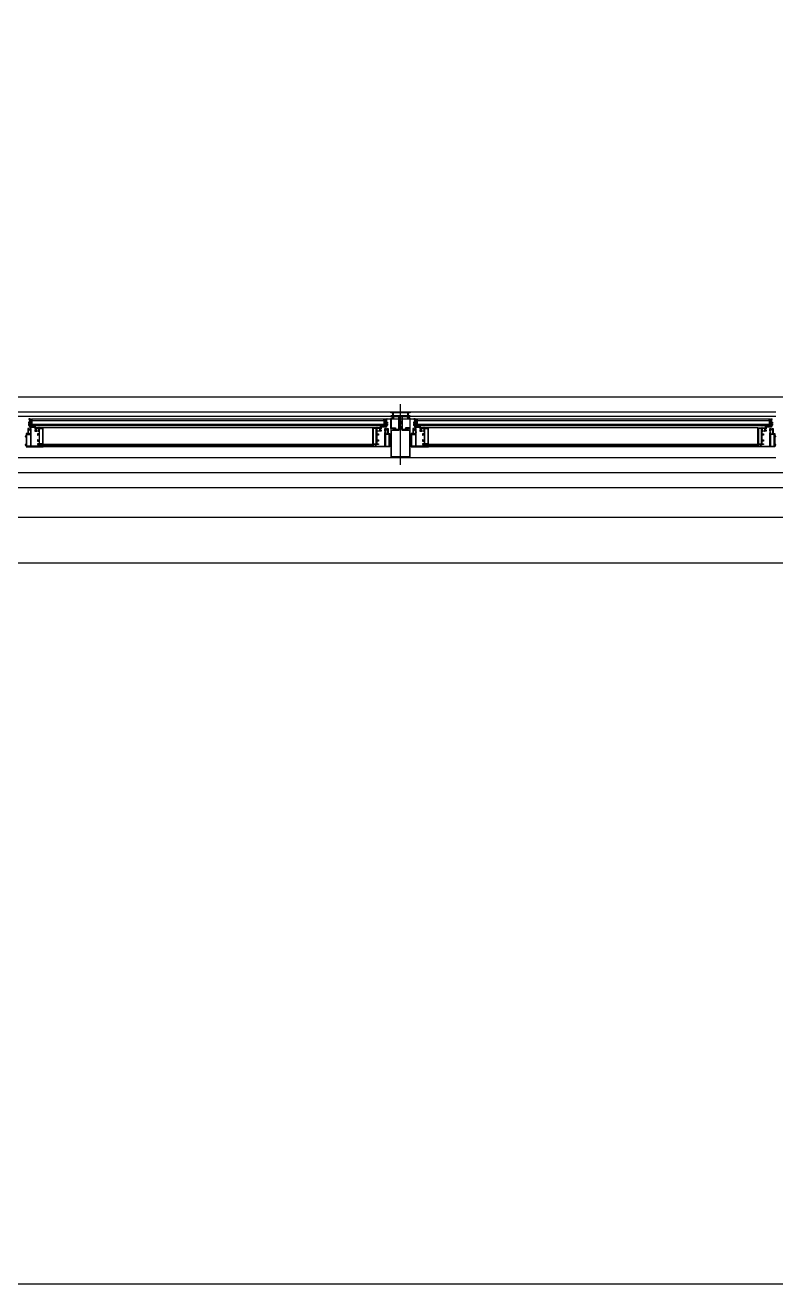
# Model space of a CAD drawing. Header units: millimetres. Extents: x 0 to 356400, y 0 to 68257.
# Drawn here: x 288339.9 to 288439.7, y 7200 to 7367.4 of the extents above; entities that cross this region are included whole.
import ezdxf

# ---------------------------------------------------------------- set-up
doc = ezdxf.new("R2010")
doc.units = ezdxf.units.MM
doc.header["$LTSCALE"] = 75
doc.layers.add('8', color=8, linetype='Continuous')
doc.layers.add('G(그리드2)', color=235, linetype='Continuous', plot=False)

# ---------------------------------------------------------------- blocks, each defined once
blk = doc.blocks.new('G$C7369CDF7')
at = {"layer": '8'}
for p, q in [((1230.3, 85650), (1230.3, 9550)), ((1530.3, 10660), (1530.3, 38660)), ((1780.3, 21690), (1780.3, 28410)), ((1230.3, 28260), (1230.3, 21840)), ((1480.3, 21840), (1480.3, 28260)), ((1630.3, 28260), (1630.3, 21840)), ((1280.3, 26937.5), (1280.3, 21915)), ((1294.3, 26937.5), (1294.3, 21915)), ((1302.3, 26921.1), (1302.3, 26925)), ((1311.3, 26921.1), (1302.3, 26921.1)), ((1307.3, 26915.1), (1302.3, 26915.1)), ((1302.3, 24464.9), (1302.3, 26915.1)), ((1302.6, 26925.3), (1303.5, 26925.3)), ((1327.3, 26917.6), (1303.3, 26917.6)), ((1303.3, 26917.6), (1303.3, 26915.1)), ((1303.3, 26915.1), (1327.3, 26915.1)), ((1303.8, 26925), (1303.8, 26923.1)), ((1303.8, 26923.1), (1313.1, 26923.1)), ((1307.3, 25744.9), (1307.3, 26915.1)), ((1311.3, 26917.6), (1311.3, 26921.1)), ((1314.6, 26917.6), (1311.3, 26917.6)), ((1327.3, 26921.1), (1312.6, 26921.1)), ((1312.6, 26921.1), (1312.6, 26918.9)), ((1312.6, 26918.9), (1314.6, 26918.9)), ((1313.1, 26923.1), (1313.1, 26926.3)), ((1313.1, 26926.3), (1316.1, 26926.3)), ((1314.6, 26918.9), (1314.6, 26917.6)), ((1316.1, 26924.6), (1315.1, 26924.6)), ((1315.1, 26924.6), (1315.1, 26923.1)), ((1315.1, 26923.1), (1316.6, 26923.1)), ((1316.6, 26925.8), (1316.6, 26925.1)), ((1316.6, 26923.1), (1318.8, 26923.1)), ((1324.3, 26915.1), (1318.3, 26915.1)), ((1318.8, 26923.1), (1318.8, 26926.3)), ((1318.8, 26926.3), (1323.3, 26926.3)), ((1319.3, 25744.9), (1319.3, 26915.1)), ((1323.3, 26924.6), (1320.8, 26924.6)), ((1320.8, 26924.6), (1320.8, 26923.1)), ((1320.8, 26923.1), (1329.3, 26923.1)), ((1323.8, 26925.8), (1323.8, 26925.1)), ((1324.3, 25744.9), (1324.3, 26915.1)), ((1325.3, 26917.6), (1325.3, 26918.9)), ((1325.3, 26918.9), (1327.3, 26918.9)), ((1327.3, 26917.6), (1325.3, 26917.6)), ((1327.3, 26918.9), (1327.3, 26921.1)), ((1327.3, 26915.1), (1327.3, 26917.6)), ((1327.3, 26903.7), (1327.3, 26917.6)), ((1332.3, 26903.7), (1327.3, 26903.7)), ((1329.3, 26923.1), (1329.3, 26905.7)), ((1329.3, 26905.7), (1335.8, 26905.7)), ((1332.3, 26896.8), (1332.3, 26903.7)), ((1334.3, 26925.5), (1334.3, 26929)), ((1334.3, 26929), (1345, 26929)), ((1334.3, 26918), (1334.3, 26921.5)), ((1342.2, 26918), (1334.3, 26918)), ((1334.8, 26922), (1334.8, 26922)), ((1335.8, 26904.7), (1334.9, 26904.7)), ((1334.9, 26903.5), (1341.1, 26903.5)), ((1336.8, 26927), (1335.3, 26927)), ((1335.3, 26927), (1335.3, 26925.5)), ((1335.3, 26921.5), (1335.3, 26920)), ((1335.3, 26920), (1336.8, 26920)), ((1336.8, 26920), (1336.8, 26927)), ((1338.8, 26926.5), (1338.8, 26920.5)), ((1341.7, 26927), (1339.3, 26927)), ((1339.3, 26920), (1341.7, 26920)), ((1340.2, 26905.7), (1343.3, 26905.7)), ((1341.1, 26904.7), (1340.2, 26904.7)), ((1341.7, 26926.5), (1341.7, 26927)), ((1341.7, 26920), (1341.7, 26920.5)), ((1347.9, 26927), (1342.7, 26927)), ((1342.7, 26927), (1342.7, 26926.5)), ((1342.7, 26920.5), (1342.7, 26918.5)), ((1343.3, 26905.7), (1343.3, 26899.6)), ((1345, 26929), (1345.3, 26928.7)), ((1345.3, 26928.7), (1345.6, 26929)), ((1345.6, 26929), (1350.8, 26929)), ((1347.9, 26926.5), (1347.9, 26927)), ((1347.9, 26918.5), (1347.9, 26920.5)), ((1392.3, 26918), (1348.4, 26918)), ((1351.3, 26927), (1348.9, 26927)), ((1348.9, 26927), (1348.9, 26926.5)), ((1348.9, 26920.5), (1348.9, 26920)), ((1348.9, 26920), (1351.3, 26920)), ((1351.3, 26929.5), (1351.3, 26934.5)), ((1351.3, 26934.5), (1359.3, 26934.5)), ((1351.8, 26920.5), (1351.8, 26926.5)), ((1353.8, 26932.5), (1353.8, 26920)), ((1393.3, 26932.5), (1353.8, 26932.5)), ((1353.8, 26920), (1393.3, 26920)), ((1359.3, 26934.5), (1359.3, 26936.5)), ((1361.3, 26936.5), (1361.3, 26934.5)), ((1361.3, 26934.5), (1387.3, 26934.5)), ((1387.3, 26934.5), (1387.3, 26936.5)), ((1389.3, 26936.5), (1389.3, 26934.5)), ((1389.3, 26934.5), (1395.3, 26934.5)), ((1393.3, 26920), (1393.3, 26932.5)), ((1393.3, 26889.5), (1393.3, 26917)), ((1395.3, 26934.5), (1395.3, 26877.5)), ((1430.3, 21915), (1430.3, 26937.5)), ((1331.8, 26892.5), (1332.3, 26892.5)), ((1332.3, 26891), (1331.8, 26891)), ((1332.6, 26896.5), (1332.3, 26896.8)), ((1332.3, 26896.2), (1332.6, 26896.5)), ((1332.3, 26892.5), (1332.3, 26896.2)), ((1332.3, 26877.5), (1332.3, 26891)), ((1332.3, 26877.5), (1332.3, 25754.3)), ((1387.3, 26877.5), (1332.3, 26877.5)), ((1334.3, 26900.9), (1334.3, 26900.6)), ((1334.3, 26898.6), (1334.3, 26894.4)), ((1334.3, 26892.4), (1334.3, 26892.1)), ((1385.3, 26889.5), (1334.3, 26889.5)), ((1334.3, 26889.5), (1334.3, 26879.5)), ((1334.3, 26879.5), (1385.3, 26879.5)), ((1340.7, 26901.5), (1334.9, 26901.5)), ((1334.9, 26891.5), (1340.7, 26891.5)), ((1342.8, 26899.1), (1340.8, 26899.1)), ((1340.8, 26893.9), (1342.8, 26893.9)), ((1341.3, 26900.6), (1341.3, 26900.9)), ((1341.3, 26892.1), (1341.3, 26892.4)), ((1343.3, 26893.4), (1343.3, 26891.5)), ((1343.3, 26891.5), (1351.8, 26891.5)), ((1351.8, 26891.5), (1351.8, 26896.5)), ((1351.8, 26896.5), (1356.3, 26896.5)), ((1356.3, 26894.5), (1353.8, 26894.5)), ((1353.8, 26894.5), (1353.8, 26891.5)), ((1353.8, 26891.5), (1373.8, 26891.5)), ((1356.3, 26896.5), (1356.3, 26894.5)), ((1371.3, 26894.5), (1371.3, 26896.5)), ((1371.3, 26896.5), (1375.8, 26896.5)), ((1373.8, 26894.5), (1371.3, 26894.5)), ((1373.8, 26891.5), (1373.8, 26894.5)), ((1375.8, 26896.5), (1375.8, 26891.5)), ((1375.8, 26891.5), (1385.3, 26891.5)), ((1385.3, 26891.5), (1385.3, 26896.5)), ((1385.3, 26896.5), (1387.3, 26896.5)), ((1385.3, 26879.5), (1385.3, 26889.5)), ((1387.3, 26896.5), (1387.3, 26877.5)), ((1387.3, 26877.5), (1387.3, 25782.5)), ((1390.3, 26886), (1390.3, 26889.5)), ((1390.3, 26889.5), (1393.3, 26889.5)), ((1390.3, 26877.5), (1390.3, 26881)), ((1390.3, 26877.5), (1390.3, 25782.5)), ((1395.3, 26877.5), (1390.3, 26877.5)), ((1393.3, 26887.5), (1391.8, 26887.5)), ((1391.8, 26887.5), (1391.8, 26886)), ((1391.8, 26881), (1391.8, 26879.5)), ((1391.8, 26879.5), (1393.3, 26879.5)), ((1393.3, 26879.5), (1393.3, 26887.5)), ((1395.3, 26877.5), (1395.3, 25782.5)), ((1387.3, 25782.5), (1332.3, 25782.5)), ((1332.3, 25782.5), (1332.3, 25769)), ((1334.3, 25770.5), (1334.3, 25780.5)), ((1334.3, 25780.5), (1385.3, 25780.5)), ((1385.3, 25780.5), (1385.3, 25770.5)), ((1387.3, 25763.5), (1387.3, 25782.5)), ((1390.3, 25782.5), (1390.3, 25779)), ((1395.3, 25782.5), (1390.3, 25782.5)), ((1390.3, 25774), (1390.3, 25770.5)), ((1391.8, 25779), (1391.8, 25780.5)), ((1391.8, 25780.5), (1393.3, 25780.5)), ((1391.8, 25772.5), (1391.8, 25774)), ((1393.3, 25772.5), (1391.8, 25772.5)), ((1393.3, 25780.5), (1393.3, 25772.5)), ((1395.3, 25725.5), (1395.3, 25782.5)), ((1307.3, 25744.9), (1302.3, 25744.9)), ((1311.3, 25738.9), (1302.3, 25738.9)), ((1302.3, 25738.9), (1302.3, 25735)), ((1302.6, 25734.7), (1303.5, 25734.7)), ((1303.3, 25744.9), (1327.3, 25744.9)), ((1303.3, 25742.4), (1303.3, 25744.9)), ((1327.3, 25742.4), (1303.3, 25742.4)), ((1303.8, 25735), (1303.8, 25736.9)), ((1303.8, 25736.9), (1313.1, 25736.9)), ((1314.6, 25742.4), (1311.3, 25742.4)), ((1311.3, 25742.4), (1311.3, 25738.9)), ((1312.6, 25738.9), (1312.6, 25741.1)), ((1312.6, 25741.1), (1314.6, 25741.1)), ((1327.3, 25738.9), (1312.6, 25738.9)), ((1313.1, 25736.9), (1313.1, 25733.7)), ((1313.1, 25733.7), (1316.1, 25733.7)), ((1314.6, 25741.1), (1314.6, 25742.4)), ((1315.1, 25735.4), (1315.1, 25736.9)), ((1315.1, 25736.9), (1316.6, 25736.9)), ((1316.1, 25735.4), (1315.1, 25735.4)), ((1316.6, 25736.9), (1318.8, 25736.9)), ((1316.6, 25734.2), (1316.6, 25734.9)), ((1324.3, 25744.9), (1318.3, 25744.9)), ((1318.8, 25736.9), (1318.8, 25733.7)), ((1318.8, 25733.7), (1323.3, 25733.7)), ((1320.8, 25735.4), (1320.8, 25736.9)), ((1320.8, 25736.9), (1329.3, 25736.9)), ((1323.3, 25735.4), (1320.8, 25735.4)), ((1323.8, 25734.2), (1323.8, 25734.9)), ((1327.3, 25742.4), (1325.3, 25742.4)), ((1325.3, 25742.4), (1325.3, 25741.1)), ((1325.3, 25741.1), (1327.3, 25741.1)), ((1332.3, 25756.3), (1327.3, 25756.3)), ((1327.3, 25756.3), (1327.3, 25742.4)), ((1327.3, 25744.9), (1327.3, 25742.4)), ((1327.3, 25741.1), (1327.3, 25738.9)), ((1329.3, 25736.9), (1329.3, 25754.3)), ((1329.3, 25754.3), (1335.8, 25754.3)), ((1332.3, 25769), (1331.8, 25769)), ((1331.8, 25767.5), (1332.3, 25767.5)), ((1332.3, 25767.5), (1332.3, 25763.8)), ((1332.3, 25763.8), (1332.6, 25763.5)), ((1332.6, 25763.5), (1332.3, 25763.2)), ((1332.3, 25763.2), (1332.3, 25756.3)), ((1385.3, 25770.5), (1334.3, 25770.5)), ((1334.3, 25767.6), (1334.3, 25767.9)), ((1334.3, 25761.4), (1334.3, 25765.6)), ((1334.3, 25759.1), (1334.3, 25759.4)), ((1342.2, 25742), (1334.3, 25742)), ((1334.3, 25742), (1334.3, 25738.5)), ((1334.3, 25734.5), (1334.3, 25731)), ((1334.3, 25731), (1345, 25731)), ((1334.8, 25738), (1334.8, 25738)), ((1334.9, 25768.5), (1340.7, 25768.5)), ((1340.7, 25758.5), (1334.9, 25758.5)), ((1334.9, 25756.5), (1341.1, 25756.5)), ((1335.8, 25755.3), (1334.9, 25755.3)), ((1335.3, 25738.5), (1335.3, 25740)), ((1335.3, 25740), (1336.8, 25740)), ((1335.3, 25733), (1335.3, 25734.5)), ((1336.8, 25733), (1335.3, 25733)), ((1336.8, 25740), (1336.8, 25733)), ((1338.8, 25733.5), (1338.8, 25739.5)), ((1339.3, 25740), (1341.7, 25740)), ((1341.7, 25733), (1339.3, 25733)), ((1341.1, 25755.3), (1340.2, 25755.3)), ((1340.2, 25754.3), (1343.3, 25754.3)), ((1340.8, 25766.1), (1342.8, 25766.1)), ((1342.8, 25760.9), (1340.8, 25760.9)), ((1341.3, 25767.9), (1341.3, 25767.6)), ((1341.3, 25759.4), (1341.3, 25759.1)), ((1341.7, 25740), (1341.7, 25739.5)), ((1341.7, 25733.5), (1341.7, 25733)), ((1342.7, 25739.5), (1342.7, 25741.5)), ((1342.7, 25733), (1342.7, 25733.5)), ((1347.9, 25733), (1342.7, 25733)), ((1343.3, 25766.6), (1343.3, 25768.5)), ((1343.3, 25768.5), (1351.8, 25768.5)), ((1343.3, 25754.3), (1343.3, 25760.4)), ((1345, 25731), (1345.3, 25731.3)), ((1345.3, 25731.3), (1345.6, 25731)), ((1345.6, 25731), (1350.8, 25731)), ((1347.9, 25741.5), (1347.9, 25739.5)), ((1347.9, 25733.5), (1347.9, 25733)), ((1392.3, 25742), (1348.4, 25742)), ((1348.9, 25739.5), (1348.9, 25740)), ((1348.9, 25740), (1351.3, 25740)), ((1348.9, 25733), (1348.9, 25733.5)), ((1351.3, 25733), (1348.9, 25733)), ((1351.3, 25730.5), (1351.3, 25725.5)), ((1351.8, 25768.5), (1351.8, 25763.5)), ((1351.8, 25763.5), (1356.3, 25763.5)), ((1351.8, 25739.5), (1351.8, 25733.5)), ((1353.8, 25765.5), (1353.8, 25768.5)), ((1353.8, 25768.5), (1373.8, 25768.5)), ((1356.3, 25765.5), (1353.8, 25765.5)), ((1353.8, 25727.5), (1353.8, 25740)), ((1353.8, 25740), (1393.3, 25740)), ((1356.3, 25763.5), (1356.3, 25765.5)), ((1373.8, 25765.5), (1371.3, 25765.5)), ((1371.3, 25765.5), (1371.3, 25763.5)), ((1371.3, 25763.5), (1375.8, 25763.5)), ((1373.8, 25768.5), (1373.8, 25765.5)), ((1375.8, 25763.5), (1375.8, 25768.5)), ((1375.8, 25768.5), (1385.3, 25768.5)), ((1385.3, 25768.5), (1385.3, 25763.5)), ((1385.3, 25763.5), (1387.3, 25763.5)), ((1390.3, 25770.5), (1393.3, 25770.5)), ((1393.3, 25770.5), (1393.3, 25743)), ((1393.3, 25740), (1393.3, 25727.5)), ((1454.5, 25690), (1253.2, 25690)), ((1280.3, 25690), (1280.3, 25722.5)), ((1280.3, 25722.5), (1281.8, 25722.5)), ((1280.3, 25657.5), (1280.3, 25690)), ((1281.8, 25722.5), (1281.8, 25716)), ((1281.8, 25713.5), (1281.8, 25666)), ((1282.3, 25715.5), (1291.2, 25715.5)), ((1291.2, 25714), (1282.3, 25714)), ((1291.8, 25717.1), (1283.5, 25717.1)), ((1283.5, 25715.6), (1291.8, 25715.6)), ((1294.3, 25722.5), (1292.3, 25722.5)), ((1292.3, 25722.5), (1292.3, 25717.6)), ((1292.3, 25715.1), (1292.3, 25690)), ((1292.3, 25690), (1292.3, 25664.9)), ((1294.3, 25712.5), (1294.3, 25722.5)), ((1295, 25712.5), (1294.3, 25712.5)), ((1294.3, 25697.5), (1294.3, 25711)), ((1294.3, 25711), (1295, 25711)), ((1294.3, 25685.5), (1294.3, 25694.5)), ((1294.3, 25694.5), (1311.3, 25694.5)), ((1300.3, 25715), (1294.8, 25715)), ((1294.8, 25715), (1294.8, 25713)), ((1294.8, 25713), (1301.3, 25713)), ((1322.5, 25696.5), (1295.3, 25696.5)), ((1300.3, 25721.5), (1300.3, 25715)), ((1334, 25722.5), (1301.3, 25722.5)), ((1302.3, 25714), (1302.3, 25720.5)), ((1302.3, 25720.5), (1331.7, 25720.5)), ((1311.3, 25694.5), (1311.3, 25690)), ((1311.3, 25690), (1311.3, 25685.5)), ((1313.3, 25690), (1313.3, 25693.7)), ((1313.3, 25690), (1313.3, 25686.3)), ((1314.1, 25694.5), (1316.8, 25694.5)), ((1317.3, 25694), (1317.3, 25693.8)), ((1318.8, 25693.8), (1318.8, 25694)), ((1319.3, 25694.5), (1326.3, 25694.5)), ((1322.8, 25696.2), (1322.5, 25696.5)), ((1323.1, 25696.5), (1322.8, 25696.2)), ((1336.8, 25696.5), (1323.1, 25696.5)), ((1326.8, 25694), (1326.8, 25693.8)), ((1328.3, 25693.8), (1328.3, 25694)), ((1328.8, 25694.5), (1331.5, 25694.5)), ((1331.7, 25720.5), (1331.7, 25707)), ((1331.7, 25707), (1334, 25707)), ((1332.3, 25693.7), (1332.3, 25690)), ((1332.3, 25686.3), (1332.3, 25690)), ((1334, 25713), (1334, 25722.5)), ((1334, 25707), (1334, 25710)), ((1430.3, 25722.5), (1334.3, 25722.5)), ((1334.3, 25722.5), (1334.3, 25713.6)), ((1334.3, 25709.5), (1334.3, 25706)), ((1334.8, 25705.5), (1336.8, 25705.5)), ((1334.8, 25690), (1334.8, 25693.5)), ((1334.8, 25686.5), (1334.8, 25690)), ((1335.3, 25694), (1339.3, 25694)), ((1335.4, 25713.6), (1335.4, 25714.5)), ((1335.4, 25714.5), (1337, 25714.5)), ((1335.4, 25713.8), (1335.4, 25713)), ((1335.4, 25710), (1335.4, 25709.1)), ((1335.4, 25708.5), (1335.4, 25709.5)), ((1337, 25708.5), (1335.4, 25708.5)), ((1336.4, 25714.3), (1335.9, 25714.3)), ((1335.9, 25708.6), (1336.4, 25708.6)), ((1336.9, 25709.1), (1336.9, 25713.8)), ((1337, 25714.5), (1337, 25708.5)), ((1337.3, 25705), (1337.3, 25697)), ((1339.8, 25694.5), (1339.8, 25719.5)), ((1340.3, 25720), (1427.8, 25720)), ((1351.3, 25725.5), (1359.3, 25725.5)), ((1393.3, 25727.5), (1353.8, 25727.5)), ((1359.3, 25725.5), (1359.3, 25723.5)), ((1361.3, 25723.5), (1361.3, 25725.5)), ((1361.3, 25725.5), (1387.3, 25725.5)), ((1387.3, 25725.5), (1387.3, 25723.5)), ((1389.3, 25723.5), (1389.3, 25725.5)), ((1389.3, 25725.5), (1395.3, 25725.5)), ((1427.8, 25720), (1427.8, 25660)), ((1430.3, 25657.5), (1430.3, 25722.5)), ((1281.8, 25657.5), (1280.3, 25657.5)), ((1281.8, 25666), (1291.2, 25666)), ((1281.8, 25664), (1281.8, 25657.5)), ((1291.2, 25664.5), (1282.3, 25664.5)), ((1291.8, 25664.4), (1283.5, 25664.4)), ((1283.5, 25662.9), (1291.8, 25662.9)), ((1292.3, 25662.4), (1292.3, 25657.5)), ((1292.3, 25657.5), (1294.3, 25657.5)), ((1311.3, 25685.5), (1294.3, 25685.5)), ((1294.3, 25669), (1294.3, 25682.5)), ((1295, 25669), (1294.3, 25669)), ((1294.3, 25657.5), (1294.3, 25667.5)), ((1294.3, 25667.5), (1295, 25667.5)), ((1294.8, 25665), (1294.8, 25667)), ((1294.8, 25667), (1301.3, 25667)), ((1300.3, 25665), (1294.8, 25665)), ((1295.3, 25683.5), (1322.5, 25683.5)), ((1300.3, 25658.5), (1300.3, 25665)), ((1334, 25657.5), (1301.3, 25657.5)), ((1302.3, 25666), (1302.3, 25659.5)), ((1302.3, 25659.5), (1331.7, 25659.5)), ((1314.1, 25685.5), (1316.8, 25685.5)), ((1317.3, 25686), (1317.3, 25686.3)), ((1318.8, 25686.3), (1318.8, 25686)), ((1319.3, 25685.5), (1326.3, 25685.5)), ((1322.5, 25683.5), (1322.8, 25683.8)), ((1322.8, 25683.8), (1323.1, 25683.5)), ((1323.1, 25683.5), (1336.8, 25683.5)), ((1326.8, 25686), (1326.8, 25686.3)), ((1328.3, 25686.3), (1328.3, 25686)), ((1328.8, 25685.5), (1331.5, 25685.5)), ((1331.7, 25659.5), (1331.7, 25673)), ((1331.7, 25673), (1334, 25673)), ((1334, 25673), (1334, 25670)), ((1334, 25667), (1334, 25657.5)), ((1334.3, 25674), (1334.3, 25670.6)), ((1334.3, 25666.5), (1334.3, 25657.5)), ((1334.3, 25657.5), (1430.3, 25657.5)), ((1334.3, 25645.5), (1334.3, 25649)), ((1334.3, 25649), (1345, 25649)), ((1336.8, 25674.5), (1334.8, 25674.5)), ((1339.3, 25686), (1335.3, 25686)), ((1336.8, 25647), (1335.3, 25647)), ((1335.3, 25647), (1335.3, 25645.5)), ((1335.4, 25670.6), (1335.4, 25671.5)), ((1335.4, 25671.5), (1337, 25671.5)), ((1335.4, 25670), (1335.4, 25670.9)), ((1335.4, 25666.2), (1335.4, 25667)), ((1335.4, 25665.5), (1335.4, 25666.5)), ((1337, 25665.5), (1335.4, 25665.5)), ((1335.9, 25671.4), (1336.4, 25671.4)), ((1336.4, 25665.7), (1335.9, 25665.7)), ((1336.8, 25640), (1336.8, 25647)), ((1336.9, 25670.9), (1336.9, 25666.2)), ((1337, 25671.5), (1337, 25665.5)), ((1337.3, 25683), (1337.3, 25675)), ((1338.8, 25646.5), (1338.8, 25640.5)), ((1341.7, 25647), (1339.3, 25647)), ((1339.8, 25660.5), (1339.8, 25685.5)), ((1427.8, 25660), (1340.3, 25660)), ((1341.7, 25646.5), (1341.7, 25647)), ((1347.9, 25647), (1342.7, 25647)), ((1342.7, 25647), (1342.7, 25646.5)), ((1345, 25649), (1345.3, 25648.7)), ((1345.3, 25648.7), (1345.6, 25649)), ((1345.6, 25649), (1350.8, 25649)), ((1347.9, 25646.5), (1347.9, 25647)), ((1351.3, 25647), (1348.9, 25647)), ((1348.9, 25647), (1348.9, 25646.5)), ((1351.3, 25649.5), (1351.3, 25654.5)), ((1351.3, 25654.5), (1359.3, 25654.5)), ((1351.8, 25640.5), (1351.8, 25646.5)), ((1353.8, 25652.5), (1353.8, 25640)), ((1393.3, 25652.5), (1353.8, 25652.5)), ((1359.3, 25654.5), (1359.3, 25656.5)), ((1361.3, 25656.5), (1361.3, 25654.5)), ((1361.3, 25654.5), (1387.3, 25654.5)), ((1387.3, 25654.5), (1387.3, 25656.5)), ((1389.3, 25656.5), (1389.3, 25654.5)), ((1389.3, 25654.5), (1395.3, 25654.5)), ((1393.3, 25640), (1393.3, 25652.5)), ((1395.3, 25654.5), (1395.3, 25597.5)), ((1302.3, 25641.1), (1302.3, 25645)), ((1311.3, 25641.1), (1302.3, 25641.1)), ((1307.3, 25635.1), (1302.3, 25635.1)), ((1302.6, 25645.3), (1303.5, 25645.3)), ((1327.3, 25637.6), (1303.3, 25637.6)), ((1303.3, 25637.6), (1303.3, 25635.1)), ((1303.3, 25635.1), (1327.3, 25635.1)), ((1303.8, 25645), (1303.8, 25643.1)), ((1303.8, 25643.1), (1313.1, 25643.1)), ((1307.3, 24464.9), (1307.3, 25635.1)), ((1311.3, 25637.6), (1311.3, 25641.1)), ((1314.6, 25637.6), (1311.3, 25637.6)), ((1327.3, 25641.1), (1312.6, 25641.1)), ((1312.6, 25641.1), (1312.6, 25638.9)), ((1312.6, 25638.9), (1314.6, 25638.9)), ((1313.1, 25643.1), (1313.1, 25646.3)), ((1313.1, 25646.3), (1316.1, 25646.3)), ((1314.6, 25638.9), (1314.6, 25637.6)), ((1316.1, 25644.6), (1315.1, 25644.6)), ((1315.1, 25644.6), (1315.1, 25643.1)), ((1315.1, 25643.1), (1316.6, 25643.1)), ((1316.6, 25645.8), (1316.6, 25645.1)), ((1316.6, 25643.1), (1318.8, 25643.1)), ((1324.3, 25635.1), (1318.3, 25635.1)), ((1318.8, 25643.1), (1318.8, 25646.3)), ((1318.8, 25646.3), (1323.3, 25646.3)), ((1319.3, 24464.9), (1319.3, 25635.1)), ((1323.3, 25644.6), (1320.8, 25644.6)), ((1320.8, 25644.6), (1320.8, 25643.1)), ((1320.8, 25643.1), (1329.3, 25643.1)), ((1323.8, 25645.8), (1323.8, 25645.1)), ((1324.3, 24464.9), (1324.3, 25635.1)), ((1325.3, 25637.6), (1325.3, 25638.9)), ((1325.3, 25638.9), (1327.3, 25638.9)), ((1327.3, 25637.6), (1325.3, 25637.6)), ((1327.3, 25638.9), (1327.3, 25641.1)), ((1327.3, 25635.1), (1327.3, 25637.6)), ((1327.3, 25623.7), (1327.3, 25637.6)), ((1332.3, 25623.7), (1327.3, 25623.7)), ((1329.3, 25643.1), (1329.3, 25625.7)), ((1329.3, 25625.7), (1335.8, 25625.7)), ((1331.8, 25612.5), (1332.3, 25612.5)), ((1332.3, 25611), (1331.8, 25611)), ((1332.3, 25625.7), (1332.3, 24502.5)), ((1332.3, 25616.8), (1332.3, 25623.7)), ((1332.6, 25616.5), (1332.3, 25616.8)), ((1332.3, 25616.2), (1332.6, 25616.5)), ((1332.3, 25612.5), (1332.3, 25616.2)), ((1332.3, 25597.5), (1332.3, 25611)), ((1334.3, 25638), (1334.3, 25641.5)), ((1342.2, 25638), (1334.3, 25638)), ((1334.3, 25620.9), (1334.3, 25620.6)), ((1334.3, 25618.6), (1334.3, 25614.4)), ((1334.3, 25612.4), (1334.3, 25612.1)), ((1385.3, 25609.5), (1334.3, 25609.5)), ((1334.3, 25609.5), (1334.3, 25599.5)), ((1334.8, 25642), (1334.8, 25642)), ((1335.8, 25624.7), (1334.9, 25624.7)), ((1334.9, 25623.5), (1341.1, 25623.5)), ((1340.7, 25621.5), (1334.9, 25621.5)), ((1334.9, 25611.5), (1340.7, 25611.5)), ((1335.3, 25641.5), (1335.3, 25640)), ((1335.3, 25640), (1336.8, 25640)), ((1339.3, 25640), (1341.7, 25640)), ((1340.2, 25625.7), (1343.3, 25625.7)), ((1341.1, 25624.7), (1340.2, 25624.7)), ((1342.8, 25619.1), (1340.8, 25619.1)), ((1340.8, 25613.9), (1342.8, 25613.9)), ((1341.3, 25620.6), (1341.3, 25620.9)), ((1341.3, 25612.1), (1341.3, 25612.4)), ((1341.7, 25640), (1341.7, 25640.5)), ((1342.7, 25640.5), (1342.7, 25638.5)), ((1343.3, 25625.7), (1343.3, 25619.6)), ((1343.3, 25613.4), (1343.3, 25611.5)), ((1343.3, 25611.5), (1351.8, 25611.5)), ((1347.9, 25638.5), (1347.9, 25640.5)), ((1392.3, 25638), (1348.4, 25638)), ((1348.9, 25640.5), (1348.9, 25640)), ((1348.9, 25640), (1351.3, 25640)), ((1351.8, 25611.5), (1351.8, 25616.5)), ((1351.8, 25616.5), (1356.3, 25616.5)), ((1353.8, 25640), (1393.3, 25640)), ((1356.3, 25614.5), (1353.8, 25614.5)), ((1353.8, 25614.5), (1353.8, 25611.5)), ((1353.8, 25611.5), (1373.8, 25611.5)), ((1356.3, 25616.5), (1356.3, 25614.5)), ((1371.3, 25614.5), (1371.3, 25616.5)), ((1371.3, 25616.5), (1375.8, 25616.5)), ((1373.8, 25614.5), (1371.3, 25614.5)), ((1373.8, 25611.5), (1373.8, 25614.5)), ((1375.8, 25616.5), (1375.8, 25611.5)), ((1375.8, 25611.5), (1385.3, 25611.5)), ((1385.3, 25611.5), (1385.3, 25616.5)), ((1385.3, 25616.5), (1387.3, 25616.5)), ((1385.3, 25599.5), (1385.3, 25609.5)), ((1387.3, 25616.5), (1387.3, 25597.5)), ((1390.3, 25606), (1390.3, 25609.5)), ((1390.3, 25609.5), (1393.3, 25609.5)), ((1393.3, 25607.5), (1391.8, 25607.5)), ((1391.8, 25607.5), (1391.8, 25606)), ((1393.3, 25609.5), (1393.3, 25637)), ((1393.3, 25599.5), (1393.3, 25607.5)), ((1387.3, 25597.5), (1332.3, 25597.5)), ((1334.3, 25599.5), (1385.3, 25599.5)), ((1387.3, 25597.5), (1387.3, 24502.5)), ((1390.3, 25597.5), (1390.3, 25601)), ((1390.3, 25597.5), (1390.3, 24502.5)), ((1395.3, 25597.5), (1390.3, 25597.5)), ((1391.8, 25601), (1391.8, 25599.5)), ((1391.8, 25599.5), (1393.3, 25599.5)), ((1395.3, 25597.5), (1395.3, 24502.5)), ((1332.3, 24476.3), (1327.3, 24476.3)), ((1327.3, 24476.3), (1327.3, 24462.4)), ((1332.3, 24489), (1331.8, 24489)), ((1331.8, 24487.5), (1332.3, 24487.5)), ((1387.3, 24502.5), (1332.3, 24502.5)), ((1332.3, 24502.5), (1332.3, 24489)), ((1332.3, 24487.5), (1332.3, 24483.8)), ((1332.3, 24483.8), (1332.6, 24483.5)), ((1332.6, 24483.5), (1332.3, 24483.2)), ((1332.3, 24483.2), (1332.3, 24476.3)), ((1334.3, 24490.5), (1334.3, 24500.5)), ((1334.3, 24500.5), (1385.3, 24500.5)), ((1385.3, 24490.5), (1334.3, 24490.5)), ((1334.3, 24487.6), (1334.3, 24487.9)), ((1334.3, 24481.4), (1334.3, 24485.6)), ((1334.3, 24479.1), (1334.3, 24479.4)), ((1334.9, 24488.5), (1340.7, 24488.5)), ((1340.7, 24478.5), (1334.9, 24478.5)), ((1334.9, 24476.5), (1341.1, 24476.5)), ((1335.8, 24475.3), (1334.9, 24475.3)), ((1341.1, 24475.3), (1340.2, 24475.3)), ((1340.8, 24486.1), (1342.8, 24486.1)), ((1342.8, 24480.9), (1340.8, 24480.9)), ((1341.3, 24487.9), (1341.3, 24487.6)), ((1341.3, 24479.4), (1341.3, 24479.1)), ((1343.3, 24486.6), (1343.3, 24488.5)), ((1343.3, 24488.5), (1351.8, 24488.5)), ((1343.3, 24474.3), (1343.3, 24480.4)), ((1351.8, 24488.5), (1351.8, 24483.5)), ((1351.8, 24483.5), (1356.3, 24483.5)), ((1353.8, 24485.5), (1353.8, 24488.5)), ((1353.8, 24488.5), (1373.8, 24488.5)), ((1356.3, 24485.5), (1353.8, 24485.5)), ((1356.3, 24483.5), (1356.3, 24485.5)), ((1373.8, 24485.5), (1371.3, 24485.5)), ((1371.3, 24485.5), (1371.3, 24483.5)), ((1371.3, 24483.5), (1375.8, 24483.5)), ((1373.8, 24488.5), (1373.8, 24485.5)), ((1375.8, 24483.5), (1375.8, 24488.5)), ((1375.8, 24488.5), (1385.3, 24488.5)), ((1385.3, 24500.5), (1385.3, 24490.5)), ((1385.3, 24488.5), (1385.3, 24483.5)), ((1385.3, 24483.5), (1387.3, 24483.5)), ((1387.3, 24483.5), (1387.3, 24502.5)), ((1390.3, 24502.5), (1390.3, 24499)), ((1395.3, 24502.5), (1390.3, 24502.5)), ((1390.3, 24494), (1390.3, 24490.5)), ((1390.3, 24490.5), (1393.3, 24490.5)), ((1391.8, 24499), (1391.8, 24500.5)), ((1391.8, 24500.5), (1393.3, 24500.5)), ((1391.8, 24492.5), (1391.8, 24494)), ((1393.3, 24492.5), (1391.8, 24492.5)), ((1393.3, 24500.5), (1393.3, 24492.5)), ((1393.3, 24490.5), (1393.3, 24463)), ((1395.3, 24445.5), (1395.3, 24502.5)), ((1307.3, 24464.9), (1302.3, 24464.9)), ((1311.3, 24458.9), (1302.3, 24458.9)), ((1302.3, 24458.9), (1302.3, 24455)), ((1302.6, 24454.7), (1303.5, 24454.7)), ((1303.3, 24464.9), (1327.3, 24464.9)), ((1303.3, 24462.4), (1303.3, 24464.9)), ((1327.3, 24462.4), (1303.3, 24462.4)), ((1303.8, 24455), (1303.8, 24456.9)), ((1303.8, 24456.9), (1313.1, 24456.9)), ((1314.6, 24462.4), (1311.3, 24462.4)), ((1311.3, 24462.4), (1311.3, 24458.9)), ((1312.6, 24458.9), (1312.6, 24461.1)), ((1312.6, 24461.1), (1314.6, 24461.1)), ((1327.3, 24458.9), (1312.6, 24458.9)), ((1313.1, 24456.9), (1313.1, 24453.7)), ((1313.1, 24453.7), (1316.1, 24453.7)), ((1314.6, 24461.1), (1314.6, 24462.4)), ((1315.1, 24455.4), (1315.1, 24456.9)), ((1315.1, 24456.9), (1316.6, 24456.9)), ((1316.1, 24455.4), (1315.1, 24455.4)), ((1316.6, 24456.9), (1318.8, 24456.9)), ((1316.6, 24454.2), (1316.6, 24454.9)), ((1324.3, 24464.9), (1318.3, 24464.9)), ((1318.8, 24456.9), (1318.8, 24453.7)), ((1318.8, 24453.7), (1323.3, 24453.7)), ((1320.8, 24455.4), (1320.8, 24456.9)), ((1320.8, 24456.9), (1329.3, 24456.9)), ((1323.3, 24455.4), (1320.8, 24455.4)), ((1323.8, 24454.2), (1323.8, 24454.9)), ((1327.3, 24462.4), (1325.3, 24462.4)), ((1325.3, 24462.4), (1325.3, 24461.1)), ((1325.3, 24461.1), (1327.3, 24461.1)), ((1327.3, 24464.9), (1327.3, 24462.4)), ((1327.3, 24461.1), (1327.3, 24458.9)), ((1329.3, 24456.9), (1329.3, 24474.3)), ((1329.3, 24474.3), (1335.8, 24474.3)), ((1342.2, 24462), (1334.3, 24462)), ((1334.3, 24462), (1334.3, 24458.5)), ((1334.3, 24454.5), (1334.3, 24451)), ((1334.3, 24451), (1345, 24451)), ((1334.8, 24458), (1334.8, 24458)), ((1335.3, 24458.5), (1335.3, 24460)), ((1335.3, 24460), (1336.8, 24460)), ((1335.3, 24453), (1335.3, 24454.5)), ((1336.8, 24453), (1335.3, 24453)), ((1336.8, 24460), (1336.8, 24453)), ((1338.8, 24453.5), (1338.8, 24459.5)), ((1339.3, 24460), (1341.7, 24460)), ((1341.7, 24453), (1339.3, 24453)), ((1340.2, 24474.3), (1343.3, 24474.3)), ((1341.7, 24460), (1341.7, 24459.5)), ((1341.7, 24453.5), (1341.7, 24453)), ((1342.7, 24459.5), (1342.7, 24461.5)), ((1342.7, 24453), (1342.7, 24453.5)), ((1347.9, 24453), (1342.7, 24453)), ((1345, 24451), (1345.3, 24451.3)), ((1345.3, 24451.3), (1345.6, 24451)), ((1345.6, 24451), (1350.8, 24451)), ((1347.9, 24461.5), (1347.9, 24459.5)), ((1347.9, 24453.5), (1347.9, 24453)), ((1392.3, 24462), (1348.4, 24462)), ((1348.9, 24459.5), (1348.9, 24460)), ((1348.9, 24460), (1351.3, 24460)), ((1348.9, 24453), (1348.9, 24453.5)), ((1351.3, 24453), (1348.9, 24453)), ((1351.3, 24450.5), (1351.3, 24445.5)), ((1351.3, 24445.5), (1359.3, 24445.5)), ((1351.8, 24459.5), (1351.8, 24453.5)), ((1353.8, 24447.5), (1353.8, 24460)), ((1353.8, 24460), (1393.3, 24460)), ((1393.3, 24447.5), (1353.8, 24447.5)), ((1359.3, 24445.5), (1359.3, 24443.5)), ((1361.3, 24443.5), (1361.3, 24445.5)), ((1361.3, 24445.5), (1387.3, 24445.5)), ((1387.3, 24445.5), (1387.3, 24443.5)), ((1389.3, 24443.5), (1389.3, 24445.5)), ((1389.3, 24445.5), (1395.3, 24445.5)), ((1393.3, 24460), (1393.3, 24447.5))]:
    blk.add_line(p, q, dxfattribs=at)
for centre, radius, start, end in [((1302.6, 26925), 0.3, 90, 180), ((1294.4, 26918.1), 8.43, 339.237, 20.763), ((1303.5, 26925), 0.3, 0, 90), ((1316.1, 26925.8), 0.5, 0, 90), ((1316.1, 26925.1), 0.5, 270, 0), ((1323.3, 26925.8), 0.5, 0, 90), ((1323.3, 26925.1), 0.5, 270, 0), ((1334.8, 26925.5), 0.5, 180, 0), ((1334.8, 26921.5), 0.5, 90, 180), ((1334.9, 26904.1), 0.625, 90, 180), ((1334.9, 26904.1), 0.625, 180, 270), ((1334.8, 26921.5), 0.5, 360, 90), ((1335.8, 26905.2), 0.5, 0, 90), ((1335.8, 26905.2), 0.5, 270, 0), ((1339.3, 26926.5), 0.5, 90, 180), ((1339.3, 26920.5), 0.5, 180, 270), ((1340.2, 26905.2), 0.5, 90, 180), ((1340.2, 26905.2), 0.5, 180, 270), ((1341.1, 26904.1), 0.625, 0, 90), ((1341.1, 26904.1), 0.625, 270, 0), ((1342.2, 26926.5), 0.5, 180, 0), ((1342.2, 26920.5), 0.5, 0, 180), ((1342.2, 26918.5), 0.5, 270, 0), ((1345.3, 26912.7), 6.14, 63.4061, 116.5939), ((1348.4, 26926.5), 0.5, 180, 0), ((1348.4, 26920.5), 0.5, 0, 180), ((1348.4, 26918.5), 0.5, 180, 270), ((1350.8, 26929.5), 0.5, 270, 0), ((1351.3, 26926.5), 0.5, 0, 90), ((1351.3, 26920.5), 0.5, 270, 0), ((1360.3, 26936.5), 1, 90, 180), ((1360.3, 26936.5), 1, 0, 90), ((1388.3, 26936.5), 1, 90, 180), ((1388.3, 26936.5), 1, 0, 90), ((1392.3, 26917), 1, 0, 90), ((1331.8, 26891.7), 0.75, 90, 270), ((1334.9, 26900.9), 0.6, 90, 180), ((1334.8, 26900.6), 0.5, 180, 270), ((1334.8, 26898.6), 0.5, 90, 180), ((1334.8, 26894.4), 0.5, 180, 270), ((1334.8, 26892.4), 0.5, 90, 180), ((1334.9, 26892.1), 0.6, 180, 270), ((1334.8, 26899.6), 0.5, 270, 90), ((1334.8, 26893.4), 0.5, 270, 90), ((1340.8, 26899.6), 0.5, 90, 270), ((1340.8, 26893.4), 0.5, 90, 270), ((1340.7, 26900.9), 0.6, 0, 90), ((1340.7, 26892.1), 0.6, 270, 360), ((1340.8, 26900.6), 0.5, 270, 0), ((1340.8, 26892.4), 0.5, 0, 90), ((1352.6, 26896.5), 9.86, 163.8262, 196.1738), ((1342.8, 26899.6), 0.5, 270, 0), ((1342.8, 26893.4), 0.5, 0, 90), ((1391, 26886), 0.75, 180, 0), ((1391, 26881), 0.75, 0, 180), ((1391, 25779), 0.75, 180, 0), ((1391, 25774), 0.75, 0, 180), ((1294.4, 25741.9), 8.43, 339.237, 20.763), ((1302.6, 25735), 0.3, 180, 270), ((1303.5, 25735), 0.3, 270, 360), ((1316.1, 25734.9), 0.5, 0, 90), ((1316.1, 25734.2), 0.5, 270, 0), ((1323.3, 25734.9), 0.5, 0, 90), ((1323.3, 25734.2), 0.5, 270, 0), ((1331.8, 25768.3), 0.75, 90, 270), ((1334.9, 25767.9), 0.6, 90, 180), ((1334.8, 25767.6), 0.5, 180, 270), ((1334.8, 25765.6), 0.5, 90, 180), ((1334.8, 25761.4), 0.5, 180, 270), ((1334.8, 25759.4), 0.5, 90, 180), ((1334.9, 25759.1), 0.6, 180, 270), ((1334.9, 25755.9), 0.625, 90, 180), ((1334.9, 25755.9), 0.625, 180, 270), ((1334.8, 25738.5), 0.5, 180, 270), ((1334.8, 25734.5), 0.5, 0, 180), ((1334.8, 25766.6), 0.5, 270, 90), ((1334.8, 25760.4), 0.5, 270, 90), ((1334.8, 25738.5), 0.5, 270, 0), ((1335.8, 25754.8), 0.5, 0, 90), ((1335.8, 25754.8), 0.5, 270, 0), ((1339.3, 25739.5), 0.5, 90, 180), ((1339.3, 25733.5), 0.5, 180, 270), ((1340.2, 25754.8), 0.5, 90, 180), ((1340.2, 25754.8), 0.5, 180, 270), ((1340.8, 25766.6), 0.5, 90, 270), ((1340.8, 25760.4), 0.5, 90, 270), ((1340.7, 25767.9), 0.6, 360, 90), ((1340.7, 25759.1), 0.6, 270, 0), ((1340.8, 25767.6), 0.5, 270, 0), ((1340.8, 25759.4), 0.5, 0, 90), ((1341.1, 25755.9), 0.625, 0, 90), ((1341.1, 25755.9), 0.625, 270, 0), ((1342.2, 25739.5), 0.5, 180, 0), ((1342.2, 25733.5), 0.5, 0, 180), ((1342.2, 25741.5), 0.5, 0, 90), ((1345.3, 25747.3), 6.14, 243.4061, 296.5939), ((1352.6, 25763.5), 9.86, 163.8262, 196.1738), ((1342.8, 25766.6), 0.5, 270, 0), ((1342.8, 25760.4), 0.5, 0, 90), ((1348.4, 25741.5), 0.5, 90, 180), ((1348.4, 25739.5), 0.5, 180, 0), ((1348.4, 25733.5), 0.5, 0, 180), ((1350.8, 25730.5), 0.5, 0, 90), ((1351.3, 25739.5), 0.5, 0, 90), ((1351.3, 25733.5), 0.5, 270, 0), ((1392.3, 25743), 1, 270, 360), ((1282.3, 25716), 0.5, 180, 270), ((1282.3, 25713.5), 0.5, 90, 180), ((1283.5, 25716.4), 0.75, 90, 270), ((1291.2, 25714.8), 0.75, 270, 90), ((1291.8, 25717.6), 0.5, 270, 0), ((1291.8, 25715.1), 0.5, 0, 90), ((1295.3, 25697.5), 1, 180, 270), ((1295, 25711.8), 0.75, 270, 90), ((1301.3, 25721.5), 1, 90, 180), ((1301.3, 25714), 1, 270, 0), ((1314.1, 25693.7), 0.8, 90, 180), ((1316.8, 25694), 0.5, 0, 90), ((1318, 25693.8), 0.75, 180, 0), ((1319.3, 25694), 0.5, 90, 180), ((1326.3, 25694), 0.5, 0, 90), ((1327.5, 25693.8), 0.75, 180, 0), ((1328.8, 25694), 0.5, 90, 180), ((1331.5, 25693.7), 0.8, 0, 90), ((1334.7, 25713.3), 0.765, 200.2778, 339.7222), ((1334.7, 25709.7), 0.765, 20.2778, 159.7222), ((1334.8, 25713.6), 0.55, 180, 0), ((1334.8, 25709.5), 0.55, 0, 180), ((1334.8, 25706), 0.5, 180, 270), ((1335.3, 25693.5), 0.5, 90, 180), ((1335.9, 25713.8), 0.5, 90, 180), ((1335.9, 25709.1), 0.5, 180, 270), ((1336.4, 25713.8), 0.5, 0, 90), ((1336.4, 25709.1), 0.5, 270, 0), ((1336.8, 25705), 0.5, 0, 90), ((1336.8, 25697), 0.5, 270, 0), ((1339.3, 25694.5), 0.5, 270, 0), ((1340.3, 25719.5), 0.5, 90, 180), ((1360.3, 25723.5), 1, 180, 270), ((1360.3, 25723.5), 1, 270, 360), ((1388.3, 25723.5), 1, 180, 270), ((1388.3, 25723.5), 1, 270, 360), ((1282.3, 25664), 0.5, 90, 180), ((1283.5, 25663.7), 0.75, 90, 270), ((1291.2, 25665.3), 0.75, 270, 90), ((1291.8, 25664.9), 0.5, 270, 0), ((1291.8, 25662.4), 0.5, 0, 90), ((1295.3, 25682.5), 1, 90, 180), ((1295, 25668.3), 0.75, 270, 90), ((1301.3, 25658.5), 1, 180, 270), ((1301.3, 25666), 1, 0, 90), ((1314.1, 25686.3), 0.8, 180, 270), ((1316.8, 25686), 0.5, 270, 0), ((1318, 25686.3), 0.75, 0, 180), ((1319.3, 25686), 0.5, 180, 270), ((1326.3, 25686), 0.5, 270, 0), ((1327.5, 25686.3), 0.75, 0, 180), ((1328.8, 25686), 0.5, 180, 270), ((1331.5, 25686.3), 0.8, 270, 360), ((1334.7, 25670.3), 0.765, 200.2778, 339.7222), ((1334.7, 25666.7), 0.765, 20.2778, 159.7222), ((1334.8, 25674), 0.5, 90, 180), ((1334.8, 25670.6), 0.55, 180, 0), ((1334.8, 25666.5), 0.55, 0, 180), ((1335.3, 25686.5), 0.5, 180, 270), ((1335.9, 25670.9), 0.5, 90, 180), ((1335.9, 25666.2), 0.5, 180, 270), ((1336.4, 25670.9), 0.5, 0, 90), ((1336.4, 25666.2), 0.5, 270, 0), ((1336.8, 25683), 0.5, 0, 90), ((1336.8, 25675), 0.5, 270, 0), ((1339.3, 25646.5), 0.5, 90, 180), ((1339.3, 25685.5), 0.5, 0, 90), ((1340.3, 25660.5), 0.5, 180, 270), ((1342.2, 25646.5), 0.5, 180, 0), ((1348.4, 25646.5), 0.5, 180, 0), ((1350.8, 25649.5), 0.5, 270, 0), ((1351.3, 25646.5), 0.5, 0, 90), ((1360.3, 25656.5), 1, 90, 180), ((1360.3, 25656.5), 1, 0, 90), ((1388.3, 25656.5), 1, 90, 180), ((1388.3, 25656.5), 1, 0, 90), ((1302.6, 25645), 0.3, 90, 180), ((1294.4, 25638.1), 8.43, 339.237, 20.763), ((1303.5, 25645), 0.3, 360, 90), ((1316.1, 25645.8), 0.5, 0, 90), ((1316.1, 25645.1), 0.5, 270, 0), ((1323.3, 25645.8), 0.5, 0, 90), ((1323.3, 25645.1), 0.5, 270, 0), ((1331.8, 25611.7), 0.75, 90, 270), ((1334.8, 25645.5), 0.5, 180, 0), ((1334.8, 25641.5), 0.5, 90, 180), ((1334.9, 25624.1), 0.625, 90, 180), ((1334.9, 25624.1), 0.625, 180, 270), ((1334.9, 25620.9), 0.6, 90, 180), ((1334.8, 25620.6), 0.5, 180, 270), ((1334.8, 25618.6), 0.5, 90, 180), ((1334.8, 25614.4), 0.5, 180, 270), ((1334.8, 25612.4), 0.5, 90, 180), ((1334.9, 25612.1), 0.6, 180, 270), ((1334.8, 25641.5), 0.5, 360, 90), ((1334.8, 25619.6), 0.5, 270, 90), ((1334.8, 25613.4), 0.5, 270, 90), ((1335.8, 25625.2), 0.5, 0, 90), ((1335.8, 25625.2), 0.5, 270, 0), ((1339.3, 25640.5), 0.5, 180, 270), ((1340.2, 25625.2), 0.5, 90, 180), ((1340.2, 25625.2), 0.5, 180, 270), ((1340.8, 25619.6), 0.5, 90, 270), ((1340.8, 25613.4), 0.5, 90, 270), ((1340.7, 25620.9), 0.6, 360, 90), ((1340.7, 25612.1), 0.6, 270, 360), ((1340.8, 25620.6), 0.5, 270, 0), ((1340.8, 25612.4), 0.5, 0, 90), ((1341.1, 25624.1), 0.625, 0, 90), ((1341.1, 25624.1), 0.625, 270, 0), ((1342.2, 25640.5), 0.5, 0, 180), ((1342.2, 25638.5), 0.5, 270, 0), ((1345.3, 25632.7), 6.14, 63.4061, 116.5939), ((1352.6, 25616.5), 9.86, 163.8262, 196.1738), ((1342.8, 25619.6), 0.5, 270, 0), ((1342.8, 25613.4), 0.5, 0, 90), ((1348.4, 25640.5), 0.5, 0, 180), ((1348.4, 25638.5), 0.5, 180, 270), ((1351.3, 25640.5), 0.5, 270, 0), ((1391, 25606), 0.75, 180, 0), ((1392.3, 25637), 1, 0, 90), ((1391, 25601), 0.75, 0, 180), ((1331.8, 24488.3), 0.75, 90, 270), ((1334.9, 24487.9), 0.6, 90, 180), ((1334.8, 24487.6), 0.5, 180, 270), ((1334.8, 24485.6), 0.5, 90, 180), ((1334.8, 24481.4), 0.5, 180, 270), ((1334.8, 24479.4), 0.5, 90, 180), ((1334.9, 24479.1), 0.6, 180, 270), ((1334.9, 24475.9), 0.625, 90, 180), ((1334.9, 24475.9), 0.625, 180, 270), ((1334.8, 24486.6), 0.5, 270, 90), ((1334.8, 24480.4), 0.5, 270, 90), ((1335.8, 24474.8), 0.5, 0, 90), ((1340.2, 24474.8), 0.5, 90, 180), ((1340.8, 24486.6), 0.5, 90, 270), ((1340.8, 24480.4), 0.5, 90, 270), ((1340.7, 24487.9), 0.6, 0, 90), ((1340.7, 24479.1), 0.6, 270, 360), ((1340.8, 24487.6), 0.5, 270, 0), ((1340.8, 24479.4), 0.5, 0, 90), ((1341.1, 24475.9), 0.625, 0, 90), ((1341.1, 24475.9), 0.625, 270, 0), ((1352.6, 24483.5), 9.86, 163.8262, 196.1738), ((1342.8, 24486.6), 0.5, 270, 0), ((1342.8, 24480.4), 0.5, 0, 90), ((1391, 24499), 0.75, 180, 0), ((1391, 24494), 0.75, 0, 180), ((1294.4, 24461.9), 8.43, 339.237, 20.763), ((1302.6, 24455), 0.3, 180, 270), ((1303.5, 24455), 0.3, 270, 360), ((1316.1, 24454.9), 0.5, 0, 90), ((1316.1, 24454.2), 0.5, 270, 0), ((1323.3, 24454.9), 0.5, 0, 90), ((1323.3, 24454.2), 0.5, 270, 0), ((1334.8, 24458.5), 0.5, 180, 270), ((1334.8, 24454.5), 0.5, 0, 180), ((1334.8, 24458.5), 0.5, 270, 0), ((1335.8, 24474.8), 0.5, 270, 0), ((1339.3, 24459.5), 0.5, 90, 180), ((1339.3, 24453.5), 0.5, 180, 270), ((1340.2, 24474.8), 0.5, 180, 270), ((1342.2, 24459.5), 0.5, 180, 0), ((1342.2, 24453.5), 0.5, 0, 180), ((1342.2, 24461.5), 0.5, 0, 90), ((1345.3, 24467.3), 6.14, 243.4061, 296.5939), ((1348.4, 24461.5), 0.5, 90, 180), ((1348.4, 24459.5), 0.5, 180, 0), ((1348.4, 24453.5), 0.5, 0, 180), ((1350.8, 24450.5), 0.5, 0, 90), ((1351.3, 24459.5), 0.5, 0, 90), ((1351.3, 24453.5), 0.5, 270, 0), ((1360.3, 24443.5), 1, 180, 270), ((1360.3, 24443.5), 1, 270, 360), ((1388.3, 24443.5), 1, 180, 270), ((1388.3, 24443.5), 1, 270, 360), ((1392.3, 24463), 1, 270, 360)]:
    blk.add_arc(centre, radius, start, end, dxfattribs=at)

msp = doc.modelspace()

# ---------------------------------------------------------------- linework, layer by layer
at = {"layer": 'G(그리드2)'}
msp.add_lwpolyline([(297925, 56300), (281225, 56300), (281225, 7200), (297925, 7200)], close=True, dxfattribs=at)

# ---------------------------------------------------------------- block references
at = {"xscale": 0.04000000000000001, "yscale": 0.04000000000000001, "zscale": 0.04000000000000001, "rotation": 270}
msp.add_blockref('G$C7369CDF7', (287362.17, 7367.09), dxfattribs=at)

doc.saveas('drawing.dxf')
